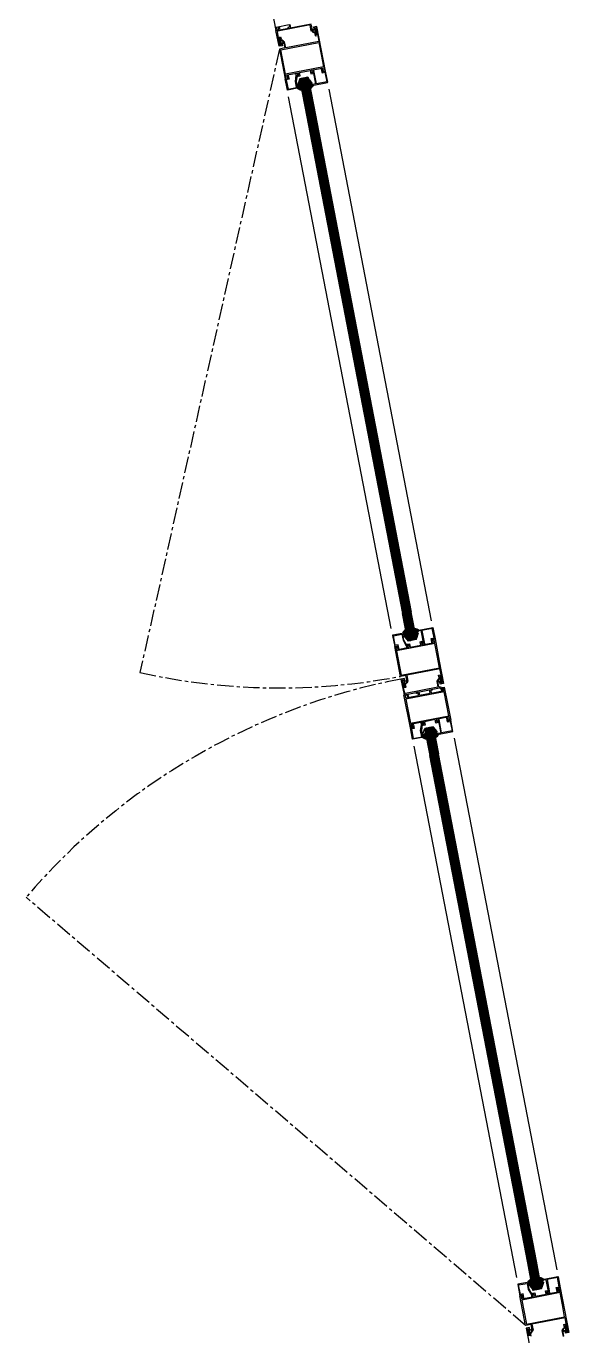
# Model space of a CAD drawing. Header units: centimetres. Extents: x 4942 to 11683, y -41622 to -36787.
# Drawn here: x 5994 to 6073.2, y -39852.7 to -39661.7 of the extents above; entities that cross this region are included whole.
import ezdxf

# ---------------------------------------------------------------- set-up
doc = ezdxf.new("R2010")
doc.units = ezdxf.units.CM
doc.header["$LTSCALE"] = 0.75
doc.header["$MEASUREMENT"] = 0
doc.linetypes.add('$0$CENTER', pattern=[50.8, 31.75, -6.35, 6.35, -6.35])
doc.layers.add('$0$V-0_Axis', color=8, linetype='$0$CENTER')

msp = doc.modelspace()

# ---------------------------------------------------------------- linework, layer by layer
at = {"layer": '$0$V-0_Axis', "ltscale": 0.1}
for points in [[(6030.96, -39665.08), (6010.59, -39756)], [(6066.9, -39851.24), (5993.97, -39788.78)]]:
    msp.add_lwpolyline(points, dxfattribs=at)
for centre, radius, start, end in [((6030.96, -39665.08), 93.18, 257.3715, 280.9281), ((6066.9, -39851.24), 96.02, 100.928, 139.4216)]:
    msp.add_arc(centre, radius, start, end, dxfattribs=at)
at = {"color": 1, "linetype": 'Continuous'}
for p, q in [((6035.79, -39662.41), (6035.64, -39662.31)), ((6035.71, -39662.48), (6035.77, -39662.39)), ((6035.79, -39662.36), (6035.88, -39662.23)), ((6035.92, -39662.32), (6035.81, -39662.25)), ((6035.81, -39662.59), (6035.87, -39662.51)), ((6035.95, -39662.66), (6036, -39662.59)), ((6036.11, -39662.27), (6036, -39662.2)), ((6036.01, -39662.3), (6036.1, -39662.17)), ((6036.17, -39662.67), (6036.07, -39662.6)), ((6036.11, -39662.69), (6036.16, -39662.61)), ((6036.31, -39662.4), (6036.15, -39662.3)), ((6036.16, -39662.34), (6036.27, -39662.19)), ((6036.35, -39662.61), (6036.2, -39662.51)), ((6036.21, -39662.54), (6036.31, -39662.39)), ((6036.21, -39662.81), (6036.35, -39662.6)), ((6030.99, -39663.55), (6030.93, -39663.64)), ((6030.93, -39663.65), (6031.09, -39663.75)), ((6031.1, -39663.66), (6030.96, -39663.86)), ((6030.96, -39663.85), (6031.11, -39663.95)), ((6031.1, -39663.92), (6031, -39664.07)), ((6031, -39664.06), (6031.16, -39664.17)), ((6031.15, -39664.12), (6031.04, -39664.28)), ((6031.04, -39664.27), (6031.21, -39664.38)), ((6031.14, -39663.79), (6031.25, -39663.86)), ((6031.19, -39664.32), (6031.14, -39664.4)), ((6031.2, -39663.78), (6031.15, -39663.85)), ((6031.2, -39664.19), (6031.31, -39664.27)), ((6031.3, -39664.17), (6031.21, -39664.3)), ((6031.37, -39663.8), (6031.31, -39663.88)), ((6031.39, -39664.14), (6031.5, -39664.21)), ((6031.5, -39663.87), (6031.44, -39663.95)), ((6031.52, -39664.1), (6031.44, -39664.23)), ((6031.53, -39664.05), (6031.68, -39664.15)), ((6031.61, -39663.98), (6031.54, -39664.08)), ((6031.68, -39664.14), (6031.66, -39664.17)), ((6036.38, -39662.81), (6036.23, -39662.71)), ((6036.32, -39662.91), (6036.38, -39662.83)), ((6033.98, -39669.87), (6033.63, -39670.39)), ((6033.93, -39670.34), (6033.68, -39670.17)), ((6033.92, -39670.16), (6033.73, -39670.02)), ((6034.02, -39669.55), (6033.75, -39669.94)), ((6033.92, -39670.23), (6033.75, -39670.49)), ((6033.95, -39669.99), (6033.78, -39669.87)), ((6033.99, -39669.84), (6033.82, -39669.73)), ((6034.03, -39669.69), (6033.88, -39669.58)), ((6035.04, -39669.36), (6035.43, -39669.62)), ((6035.07, -39669.49), (6035.18, -39669.33)), ((6035.17, -39669.61), (6035.28, -39669.44)), ((6035.19, -39669.64), (6035.71, -39669.99)), ((6035.26, -39669.74), (6035.38, -39669.56)), ((6035.35, -39669.88), (6035.48, -39669.69)), ((6035.38, -39669.95), (6035.63, -39670.12)), ((6035.41, -39670.05), (6035.58, -39669.81)), ((6035.41, -39670.59), (6035.66, -39670.23)), ((6035.44, -39670.17), (6035.67, -39670.33)), ((6035.45, -39670.27), (6035.68, -39669.93)), ((6033.98, -39670.55), (6033.63, -39670.32)), ((6033.72, -39670.92), (6033.63, -39670.86)), ((6033.74, -39670.77), (6033.66, -39670.89)), ((6034.31, -39671.14), (6033.75, -39670.76)), ((6034.13, -39670.84), (6033.77, -39670.59)), ((6033.95, -39670.46), (6033.79, -39670.69)), ((6034.01, -39670.64), (6033.79, -39670.96)), ((6034.09, -39670.78), (6033.93, -39671.02)), ((6034.19, -39670.91), (6034.07, -39671.08)), ((6034.3, -39671.01), (6034.22, -39671.12)), ((6034.41, -39671.12), (6034.39, -39671.14)), ((6035.26, -39670.96), (6035.28, -39670.97)), ((6035.32, -39670.81), (6035.43, -39670.89)), ((6035.36, -39670.94), (6035.73, -39670.38)), ((6035.38, -39670.68), (6035.55, -39670.79)), ((6035.43, -39670.53), (6035.67, -39670.69)), ((6035.45, -39670.36), (6035.77, -39670.58)), ((6035.75, -39670.38), (6035.87, -39670.46)), ((6035.82, -39670.52), (6035.88, -39670.43)), ((6049.01, -39750.11), (6048.95, -39750.2)), ((6049.09, -39750.25), (6048.97, -39750.17)), ((6049.38, -39750.27), (6049.06, -39750.05)), ((6049.47, -39749.69), (6049.1, -39750.25)), ((6049.38, -39750.36), (6049.15, -39750.7)), ((6049.4, -39750.1), (6049.16, -39749.94)), ((6049.39, -39750.46), (6049.16, -39750.3)), ((6049.42, -39750.04), (6049.18, -39750.4)), ((6049.45, -39750.68), (6049.2, -39750.51)), ((6049.45, -39749.95), (6049.28, -39749.84)), ((6049.51, -39749.81), (6049.4, -39749.74)), ((6049.57, -39749.67), (6049.55, -39749.66)), ((6050.43, -39749.51), (6050.44, -39749.49)), ((6050.53, -39749.49), (6051.08, -39749.86)), ((6050.53, -39749.62), (6050.61, -39749.51)), ((6050.65, -39749.72), (6050.76, -39749.55)), ((6050.71, -39749.79), (6051.06, -39750.03)), ((6050.74, -39749.84), (6050.91, -39749.6)), ((6050.82, -39749.99), (6051.04, -39749.67)), ((6050.85, -39750.76), (6051.2, -39750.24)), ((6050.86, -39750.08), (6051.2, -39750.31)), ((6050.88, -39750.17), (6051.04, -39749.93)), ((6050.91, -39750.4), (6051.08, -39750.14)), ((6050.91, -39750.29), (6051.15, -39750.46)), ((6050.91, -39750.47), (6051.11, -39750.61)), ((6051.09, -39749.86), (6051.17, -39749.74)), ((6051.11, -39749.71), (6051.2, -39749.77)), ((6049.64, -39750.99), (6049.13, -39750.64)), ((6049.42, -39750.58), (6049.25, -39750.82)), ((6049.48, -39750.75), (6049.35, -39750.94)), ((6049.8, -39751.27), (6049.41, -39751.01)), ((6049.57, -39750.89), (6049.45, -39751.06)), ((6049.66, -39751.02), (6049.55, -39751.18)), ((6049.76, -39751.14), (6049.66, -39751.3)), ((6050.8, -39750.94), (6050.95, -39751.05)), ((6050.82, -39751.08), (6051.08, -39750.69)), ((6050.84, -39750.79), (6051.01, -39750.9)), ((6050.88, -39750.64), (6051.06, -39750.75)), ((6052.25, -39765.22), (6051.91, -39764.99)), ((6052, -39765.6), (6051.91, -39765.53)), ((6052.02, -39765.44), (6051.94, -39765.56)), ((6052.2, -39764.9), (6052.03, -39765.16)), ((6052.58, -39765.81), (6052.03, -39765.44)), ((6052.41, -39765.51), (6052.05, -39765.27)), ((6052.23, -39765.13), (6052.07, -39765.37)), ((6052.29, -39765.31), (6052.07, -39765.63)), ((6052.37, -39765.46), (6052.21, -39765.7)), ((6052.47, -39765.58), (6052.35, -39765.75)), ((6052.58, -39765.68), (6052.5, -39765.79)), ((6052.69, -39765.79), (6052.67, -39765.81)), ((6053.54, -39765.63), (6053.56, -39765.64)), ((6053.6, -39765.49), (6053.71, -39765.56)), ((6053.64, -39765.61), (6054.01, -39765.05)), ((6053.66, -39764.62), (6053.91, -39764.79)), ((6053.66, -39765.35), (6053.83, -39765.46)), ((6053.69, -39765.26), (6053.93, -39764.9)), ((6053.71, -39765.2), (6053.95, -39765.36)), ((6053.72, -39764.84), (6053.95, -39765)), ((6053.73, -39764.94), (6053.96, -39764.6)), ((6053.73, -39765.03), (6054.05, -39765.25)), ((6054.03, -39765.05), (6054.15, -39765.13)), ((6054.1, -39765.19), (6054.16, -39765.1)), ((6067.29, -39844.78), (6067.23, -39844.87)), ((6067.36, -39844.92), (6067.24, -39844.84)), ((6067.66, -39844.94), (6067.34, -39844.72)), ((6067.75, -39844.37), (6067.38, -39844.92)), ((6067.92, -39845.66), (6067.41, -39845.31)), ((6067.66, -39845.03), (6067.43, -39845.38)), ((6067.68, -39844.77), (6067.44, -39844.61)), ((6067.67, -39845.13), (6067.44, -39844.97)), ((6067.7, -39844.71), (6067.46, -39845.07)), ((6067.73, -39845.35), (6067.48, -39845.18)), ((6067.7, -39845.25), (6067.53, -39845.5)), ((6067.73, -39844.62), (6067.56, -39844.51)), ((6067.76, -39845.42), (6067.63, -39845.62)), ((6067.79, -39844.49), (6067.68, -39844.41)), ((6068.08, -39845.94), (6067.69, -39845.68)), ((6067.85, -39845.56), (6067.73, -39845.74)), ((6067.85, -39844.35), (6067.83, -39844.33)), ((6067.94, -39845.69), (6067.83, -39845.86)), ((6068.04, -39845.81), (6067.94, -39845.97)), ((6068.71, -39844.18), (6068.72, -39844.16)), ((6068.81, -39844.16), (6069.36, -39844.54)), ((6068.81, -39844.29), (6068.89, -39844.18)), ((6068.92, -39844.39), (6069.04, -39844.22)), ((6068.98, -39844.46), (6069.34, -39844.71)), ((6069.02, -39844.52), (6069.18, -39844.28)), ((6069.08, -39845.61), (6069.23, -39845.72)), ((6069.09, -39845.75), (6069.36, -39845.36)), ((6069.1, -39844.66), (6069.32, -39844.34)), ((6069.12, -39845.46), (6069.29, -39845.57)), ((6069.13, -39845.43), (6069.48, -39844.91)), ((6069.14, -39844.75), (6069.48, -39844.98)), ((6069.16, -39844.84), (6069.32, -39844.61)), ((6069.16, -39845.31), (6069.34, -39845.43)), ((6069.18, -39844.96), (6069.43, -39845.13)), ((6069.19, -39845.07), (6069.36, -39844.81)), ((6069.19, -39845.14), (6069.38, -39845.28)), ((6069.37, -39844.53), (6069.45, -39844.41)), ((6069.39, -39844.38), (6069.48, -39844.44)), ((6072.33, -39851.74), (6072.41, -39851.79)), ((6072.43, -39851.62), (6072.51, -39851.67)), ((6072.64, -39851.53), (6072.56, -39851.64)), ((6072.58, -39851.54), (6072.65, -39851.59)), ((6072.62, -39851.39), (6072.83, -39851.53)), ((6072.78, -39851.32), (6072.67, -39851.47)), ((6072.69, -39851.25), (6072.77, -39851.31)), ((6072.83, -39851.52), (6072.72, -39851.67)), ((6072.72, -39851.63), (6072.87, -39851.73)), ((6072.87, -39851.72), (6072.76, -39851.88)), ((6067.28, -39851.96), (6067.39, -39851.79)), ((6067.44, -39852.06), (6067.28, -39851.95)), ((6067.4, -39851.85), (6067.32, -39851.8)), ((6067.32, -39852.17), (6067.43, -39852.01)), ((6067.47, -39852.26), (6067.32, -39852.16)), ((6067.36, -39852.38), (6067.46, -39852.22)), ((6067.56, -39852.5), (6067.36, -39852.37)), ((6067.41, -39852.57), (6067.51, -39852.42)), ((6067.5, -39852.64), (6067.41, -39852.58)), ((6067.56, -39851.96), (6067.43, -39851.87)), ((6067.46, -39851.97), (6067.53, -39851.86)), ((6067.61, -39852.35), (6067.53, -39852.3)), ((6067.55, -39852.36), (6067.62, -39852.26)), ((6067.65, -39851.95), (6067.72, -39851.84)), ((6067.79, -39851.93), (6067.66, -39851.84)), ((6067.75, -39852.27), (6067.68, -39852.22)), ((6067.85, -39852.16), (6067.77, -39852.1)), ((6067.81, -39851.98), (6067.91, -39851.83)), ((6067.91, -39852.01), (6067.81, -39851.95)), ((6067.92, -39851.84), (6067.89, -39851.82)), ((6072.37, -39851.92), (6072.27, -39852.06)), ((6072.28, -39851.88), (6072.37, -39851.94)), ((6072.4, -39851.96), (6072.53, -39852.05)), ((6072.53, -39851.95), (6072.46, -39852.05)), ((6072.63, -39851.94), (6072.76, -39852.02)), ((6072.73, -39851.93), (6072.66, -39852.03)), ((6072.75, -39851.84), (6072.91, -39851.94))]:
    msp.add_line(p, q, dxfattribs=at)
at = {"color": 4, "linetype": 'Continuous'}
for p, q in [((6033.91, -39669.42), (6033.87, -39669.47)), ((6033.87, -39669.47), (6034.64, -39673.45)), ((6034.3, -39669.34), (6033.91, -39669.42)), ((6033.96, -39669.41), (6034.74, -39673.43)), ((6034.06, -39669.39), (6034.83, -39673.41)), ((6034.15, -39669.37), (6034.93, -39673.39)), ((6034.25, -39669.35), (6035.03, -39673.38)), ((6034.36, -39669.38), (6034.3, -39669.34)), ((6034.4, -39669.32), (6034.36, -39669.38)), ((6034.36, -39669.38), (6035.13, -39673.36)), ((6034.36, -39669.38), (6035.13, -39673.36)), ((6035.09, -39669.19), (6034.4, -39669.32)), ((6034.45, -39669.31), (6035.23, -39673.34)), ((6034.55, -39669.29), (6035.32, -39673.32)), ((6034.65, -39669.27), (6035.42, -39673.3)), ((6034.74, -39669.25), (6035.52, -39673.28)), ((6034.84, -39669.24), (6035.62, -39673.26)), ((6034.94, -39669.22), (6035.72, -39673.24)), ((6035.04, -39669.2), (6035.82, -39673.22)), ((6035.15, -39669.23), (6035.09, -39669.19)), ((6035.15, -39669.23), (6035.91, -39673.2)), ((6034.64, -39673.45), (6048.92, -39747.42)), ((6034.74, -39673.43), (6049.02, -39747.41)), ((6034.83, -39673.41), (6049.12, -39747.39)), ((6034.93, -39673.39), (6049.21, -39747.37)), ((6035.03, -39673.38), (6049.31, -39747.35)), ((6035.13, -39673.36), (6049.41, -39747.33)), ((6035.13, -39673.36), (6049.41, -39747.33)), ((6035.23, -39673.34), (6049.51, -39747.31)), ((6035.32, -39673.32), (6049.61, -39747.29)), ((6035.42, -39673.3), (6049.71, -39747.27)), ((6035.52, -39673.28), (6049.8, -39747.25)), ((6035.62, -39673.26), (6049.9, -39747.24)), ((6035.72, -39673.24), (6050, -39747.22)), ((6035.82, -39673.22), (6050.1, -39747.2)), ((6035.91, -39673.2), (6050.2, -39747.18)), ((6049.69, -39751.4), (6048.92, -39747.42)), ((6049.8, -39751.43), (6049.02, -39747.41)), ((6049.89, -39751.41), (6049.12, -39747.39)), ((6049.99, -39751.39), (6049.21, -39747.37)), ((6050.09, -39751.37), (6049.31, -39747.35)), ((6050.18, -39751.31), (6049.41, -39747.33)), ((6050.18, -39751.31), (6049.41, -39747.33)), ((6050.29, -39751.34), (6049.51, -39747.31)), ((6050.38, -39751.32), (6049.61, -39747.29)), ((6050.48, -39751.3), (6049.71, -39747.27)), ((6050.58, -39751.28), (6049.8, -39747.25)), ((6050.68, -39751.26), (6049.9, -39747.24)), ((6050.78, -39751.24), (6050, -39747.22)), ((6050.88, -39751.22), (6050.1, -39747.2)), ((6050.96, -39751.15), (6050.2, -39747.18)), ((6049.75, -39751.44), (6049.69, -39751.4)), ((6050.14, -39751.37), (6049.75, -39751.44)), ((6050.18, -39751.31), (6050.14, -39751.37)), ((6050.24, -39751.35), (6050.18, -39751.31)), ((6050.92, -39751.21), (6050.24, -39751.35)), ((6050.96, -39751.15), (6050.92, -39751.21)), ((6053.22, -39763.89), (6054, -39767.91)), ((6053.32, -39763.87), (6054.09, -39767.89)), ((6052.15, -39764.15), (6052.92, -39768.12)), ((6052.24, -39764.08), (6053.01, -39768.1)), ((6052.33, -39764.06), (6053.11, -39768.08)), ((6052.43, -39764.04), (6053.21, -39768.07)), ((6052.53, -39764.02), (6053.31, -39768.05)), ((6052.64, -39764.05), (6053.41, -39768.03)), ((6052.64, -39764.05), (6053.41, -39768.03)), ((6052.73, -39763.98), (6053.5, -39768.01)), ((6052.83, -39763.96), (6053.6, -39767.99)), ((6052.92, -39763.95), (6053.7, -39767.97)), ((6053.02, -39763.93), (6053.8, -39767.95)), ((6053.12, -39763.91), (6053.9, -39767.93)), ((6053.42, -39763.9), (6054.19, -39767.88)), ((6067.2, -39842.1), (6052.92, -39768.12)), ((6067.3, -39842.08), (6053.01, -39768.1)), ((6067.39, -39842.06), (6053.11, -39768.08)), ((6067.49, -39842.04), (6053.21, -39768.07)), ((6067.59, -39842.02), (6053.31, -39768.05)), ((6067.69, -39842), (6053.41, -39768.03)), ((6067.69, -39842), (6053.41, -39768.03)), ((6067.79, -39841.98), (6053.5, -39768.01)), ((6067.89, -39841.96), (6053.6, -39767.99)), ((6067.98, -39841.94), (6053.7, -39767.97)), ((6068.08, -39841.93), (6053.8, -39767.95)), ((6068.18, -39841.91), (6053.9, -39767.93)), ((6068.28, -39841.89), (6054, -39767.91)), ((6068.38, -39841.87), (6054.09, -39767.89)), ((6068.47, -39841.85), (6054.19, -39767.88)), ((6067.97, -39846.07), (6067.2, -39842.1)), ((6068.07, -39846.1), (6067.3, -39842.08)), ((6068.17, -39846.08), (6067.39, -39842.06)), ((6068.27, -39846.06), (6067.49, -39842.04)), ((6068.37, -39846.05), (6067.59, -39842.02)), ((6068.46, -39845.98), (6067.69, -39842)), ((6068.46, -39845.98), (6067.69, -39842)), ((6068.56, -39846.01), (6067.79, -39841.98)), ((6068.66, -39845.99), (6067.89, -39841.96)), ((6068.76, -39845.97), (6067.98, -39841.94)), ((6068.86, -39845.95), (6068.08, -39841.93)), ((6068.96, -39845.93), (6068.18, -39841.91)), ((6069.06, -39845.91), (6068.28, -39841.89)), ((6069.15, -39845.89), (6068.38, -39841.87)), ((6069.24, -39845.83), (6068.47, -39841.85)), ((6068.46, -39845.98), (6068.42, -39846.04)), ((6068.52, -39846.02), (6068.46, -39845.98)), ((6069.2, -39845.88), (6068.52, -39846.02)), ((6069.24, -39845.83), (6069.2, -39845.88)), ((6068.02, -39846.11), (6067.97, -39846.07)), ((6068.42, -39846.04), (6068.02, -39846.11))]:
    msp.add_line(p, q, dxfattribs=at)
at = {"color": 0, "linetype": 'Continuous'}
for points in [[(6029.51, -39657.56), (6030.44, -39662.39), (6030.71, -39662.33, 0.415254), (6030.81, -39662.19), (6030.81, -39662.18, 0.417843), (6030.79, -39662.17), (6030.55, -39662.22), (6030.48, -39661.87), (6032.37, -39661.5), (6032.43, -39661.86), (6032.19, -39661.91, 0.41426), (6032.18, -39661.92), (6032.18, -39661.93, 0.415236), (6032.32, -39662.02), (6032.6, -39661.97), (6032.5, -39661.48)], [(6035.58, -39661.54), (6035.75, -39662.42), (6035.61, -39662.45), (6035.44, -39661.56), (6030.71, -39662.48, 0.414213), (6030.63, -39662.59), (6030.78, -39663.38), (6031.13, -39663.31), (6031.19, -39663.61), (6031.07, -39663.63), (6031.04, -39663.47), (6030.8, -39663.52), (6031, -39664.52), (6031.23, -39664.47), (6031.2, -39664.32), (6031.32, -39664.29), (6031.38, -39664.59), (6030.89, -39664.68), (6030.89, -39664.68), (6030.44, -39662.39), (6030.87, -39662.3), (6030.83, -39662.11), (6030.83, -39661.96, -1), (6030.97, -39661.96), (6030.97, -39662.09), (6031, -39662.28), (6035.6, -39661.39, 0.364656)]]:
    msp.add_lwpolyline(points, format="xyb", dxfattribs=at)
for points in [[(6037.69, -39668.28), (6037.06, -39665.03), (6036.43, -39661.78), (6035.94, -39661.87), (6036, -39662.17), (6036.12, -39662.15), (6036.09, -39661.99), (6036.32, -39661.94), (6036.51, -39662.94), (6036.28, -39662.99), (6036.25, -39662.83), (6036.13, -39662.86), (6036.19, -39663.15), (6036.54, -39663.08), (6036.71, -39663.97), (6031.88, -39664.9), (6031.71, -39664.01), (6031.57, -39664.04), (6031.74, -39664.92), (6030.96, -39665.08), (6031.8, -39669.42), (6032.07, -39669.36, 0.415195), (6032.17, -39669.22), (6032.16, -39669.21, 0.41738), (6032.15, -39669.2), (6031.91, -39669.25), (6031.84, -39668.9), (6033.72, -39668.53), (6033.79, -39668.89), (6033.55, -39668.94, 0.414214), (6033.54, -39668.95), (6033.54, -39668.96, 0.414228), (6033.68, -39669.05), (6033.96, -39669), (6033.86, -39668.51), (6035.43, -39668.21), (6035.53, -39668.7), (6035.8, -39668.64, 0.414228), (6035.9, -39668.5), (6035.89, -39668.49, 0.414214), (6035.88, -39668.48), (6035.64, -39668.53), (6035.57, -39668.18), (6037.45, -39667.81), (6037.52, -39668.17), (6037.28, -39668.22, 0.41738), (6037.27, -39668.23), (6037.27, -39668.24, 0.415195), (6037.41, -39668.33), (6037.69, -39668.28)], [(6038, -39669.91), (6037.69, -39668.29), (6037.58, -39668.31), (6037.59, -39668.35), (6037.27, -39668.41), (6037.23, -39668.16), (6037.29, -39668.11, 0.414208), (6037.29, -39668.06), (6037.18, -39667.94, 0.7674), (6037.07, -39668), (6037.18, -39668.55), (6037.6, -39668.47), (6037.87, -39669.84), (6036.35, -39670.14), (6035.98, -39668.19, 0.781572), (6035.85, -39668.19), (6035.79, -39668.41, 0.559201), (6035.81, -39668.44), (6035.9, -39668.42), (6036.24, -39670.16), (6035.81, -39670.24, 1), (6035.68, -39670.27), (6035.69, -39670.35, 0.41422), (6035.73, -39670.38), (6037.98, -39669.94, 0.355974), (6038, -39669.91)], [(6032.11, -39671.05), (6031.8, -39669.42), (6031.9, -39669.4), (6031.91, -39669.44), (6032.21, -39669.39), (6032.17, -39669.2), (6032.09, -39669.17, -0.414211), (6032.07, -39669.13), (6032.13, -39668.97, -0.767397), (6032.25, -39668.98), (6032.35, -39669.48), (6031.95, -39669.56), (6032.21, -39670.94), (6033.45, -39670.7), (6033.28, -39669.81), (6033.4, -39668.9), (6033.36, -39668.69, -0.862992), (6033.48, -39668.64), (6033.62, -39668.87, -0.535846), (6033.61, -39668.9), (6033.52, -39668.92), (6033.4, -39669.81), (6033.57, -39670.67), (6033.63, -39670.66, -1), (6033.76, -39670.64), (6033.79, -39670.75), (6032.15, -39671.07, -0.415506), (6032.11, -39671.05)], [(6047.47, -39750.6), (6047.78, -39752.23), (6047.89, -39752.21), (6047.88, -39752.16), (6048.18, -39752.1), (6048.21, -39752.29), (6048.15, -39752.35, 0.414211), (6048.15, -39752.39), (6048.26, -39752.52, 0.767397), (6048.37, -39752.47), (6048.27, -39751.96), (6047.87, -39752.04), (6047.6, -39750.66), (6048.84, -39750.42), (6049.01, -39751.31), (6049.47, -39752.1), (6049.5, -39752.32, 0.862992), (6049.63, -39752.33), (6049.68, -39752.05, 0.535846), (6049.66, -39752.03), (6049.57, -39752.04), (6049.13, -39751.27), (6048.96, -39750.4), (6049.02, -39750.39, 1), (6049.16, -39750.36), (6049.13, -39750.25), (6047.49, -39750.56, 0.415506), (6047.47, -39750.6)], [(6053.36, -39749.45), (6053.67, -39751.08), (6053.57, -39751.1), (6053.56, -39751.06), (6053.24, -39751.12), (6053.29, -39751.37), (6053.37, -39751.4, -0.414208), (6053.39, -39751.44), (6053.33, -39751.59, -0.7674), (6053.21, -39751.58), (6053.1, -39751.03), (6053.53, -39750.95), (6053.26, -39749.57), (6051.75, -39749.86), (6052.12, -39751.81, -0.781572), (6052, -39751.85), (6051.87, -39751.67, -0.559201), (6051.88, -39751.64), (6051.97, -39751.62), (6051.63, -39749.89), (6051.21, -39749.97, -1), (6051.07, -39749.99), (6051.05, -39749.91, -0.41422), (6051.08, -39749.87), (6053.33, -39749.44, -0.355974), (6053.36, -39749.45)], [(6053.68, -39751.09), (6054.3, -39754.34), (6054.93, -39757.59), (6054.44, -39757.68), (6054.38, -39757.39), (6054.5, -39757.37), (6054.53, -39757.52), (6054.77, -39757.48), (6054.57, -39756.48), (6054.34, -39756.52), (6054.37, -39756.68), (6054.25, -39756.7), (6054.19, -39756.41), (6054.55, -39756.34), (6054.38, -39755.46), (6049.55, -39756.39), (6049.72, -39757.27), (6049.58, -39757.3), (6049.41, -39756.42), (6048.62, -39756.57), (6047.78, -39752.23), (6048.06, -39752.17, -0.415195), (6048.2, -39752.27), (6048.2, -39752.28, -0.41738), (6048.19, -39752.29), (6047.95, -39752.34), (6048.02, -39752.69), (6049.9, -39752.33), (6049.83, -39751.97), (6049.59, -39752.02, -0.414214), (6049.58, -39752.01), (6049.57, -39752, -0.414228), (6049.67, -39751.86), (6049.94, -39751.81), (6050.04, -39752.3), (6051.61, -39752), (6051.52, -39751.51), (6051.79, -39751.45, -0.414228), (6051.93, -39751.55), (6051.93, -39751.56, -0.414214), (6051.92, -39751.57), (6051.68, -39751.62), (6051.75, -39751.97), (6053.63, -39751.61), (6053.56, -39751.25), (6053.32, -39751.3, -0.41738), (6053.31, -39751.29), (6053.31, -39751.28, -0.415195), (6053.4, -39751.14), (6053.68, -39751.09)], [(6048.7, -39756.96), (6049.15, -39759.26), (6049.57, -39759.17), (6049.61, -39759.37), (6049.66, -39759.51, 1), (6049.79, -39759.46), (6049.74, -39759.33), (6049.71, -39759.15), (6054.31, -39758.26, -0.364656), (6054.53, -39758.38), (6054.63, -39758.61, 0.927206), (6054.82, -39758.57), (6054.82, -39758.4, 0.471146), (6054.79, -39758.37), (6054.68, -39758.39, -0.416789), (6054.64, -39758.36), (6054.61, -39758.2), (6054.39, -39758.1), (6054.23, -39758.13), (6054.06, -39757.25), (6053.92, -39757.28), (6054.09, -39758.16), (6049.36, -39759.07, -0.414213), (6049.24, -39758.99), (6049.09, -39758.21), (6049.44, -39758.14), (6049.38, -39757.85), (6049.27, -39757.87), (6049.3, -39758.03), (6049.06, -39758.07), (6048.87, -39757.07), (6049.1, -39757.02), (6049.13, -39757.18), (6049.25, -39757.16), (6049.19, -39756.86), (6048.7, -39756.96)], [(6055.03, -39758.12), (6055.5, -39760.54), (6055.97, -39762.95), (6055.69, -39763, -0.414213), (6055.55, -39762.91), (6055.55, -39762.9, -0.414184), (6055.56, -39762.89), (6055.8, -39762.84), (6055.73, -39762.49), (6053.85, -39762.85), (6053.92, -39763.2), (6054.16, -39763.16, -0.411358), (6054.17, -39763.16), (6054.18, -39763.17, -0.414211), (6054.08, -39763.31), (6053.81, -39763.37), (6053.71, -39762.88), (6052.14, -39763.18), (6052.23, -39763.67), (6051.96, -39763.72, -0.415198), (6051.82, -39763.63), (6051.82, -39763.62, -0.414155), (6051.83, -39763.61), (6052.07, -39763.56), (6052, -39763.21), (6050.12, -39763.57), (6050.19, -39763.92), (6050.43, -39763.88, -0.417803), (6050.44, -39763.88, -0.437337), (6050.35, -39764.03), (6050.07, -39764.09), (6049.14, -39759.26), (6049.42, -39759.2, -0.415254), (6049.56, -39759.3), (6049.56, -39759.31, -0.417843), (6049.55, -39759.32), (6049.31, -39759.37), (6049.37, -39759.72), (6051.26, -39759.36), (6051.19, -39759), (6050.95, -39759.05, -0.41426), (6050.93, -39759.04), (6050.93, -39759.03, -0.415236), (6051.03, -39758.89), (6051.3, -39758.84), (6051.4, -39759.33), (6052.97, -39759.03), (6052.87, -39758.54), (6053.15, -39758.48, -0.415189), (6053.29, -39758.58), (6053.29, -39758.59, -0.412867), (6053.28, -39758.6), (6053.04, -39758.65), (6053.11, -39759), (6054.99, -39758.64), (6054.92, -39758.28), (6054.68, -39758.33, -0.417788), (6054.66, -39758.32), (6054.66, -39758.31, -0.414213), (6054.76, -39758.17), (6055.03, -39758.12)], [(6050.39, -39765.72), (6050.07, -39764.09), (6050.18, -39764.07), (6050.19, -39764.12), (6050.49, -39764.06), (6050.45, -39763.87), (6050.37, -39763.84, -0.414211), (6050.35, -39763.8), (6050.41, -39763.64, -0.767397), (6050.53, -39763.65), (6050.63, -39764.15), (6050.22, -39764.23), (6050.49, -39765.61), (6051.73, -39765.37), (6051.56, -39764.48), (6051.68, -39763.57), (6051.63, -39763.36, -0.862992), (6051.75, -39763.31), (6051.9, -39763.54, -0.535846), (6051.89, -39763.57), (6051.8, -39763.59), (6051.68, -39764.48), (6051.84, -39765.35), (6051.9, -39765.33, -1), (6052.04, -39765.31), (6052.06, -39765.42), (6050.42, -39765.74, -0.415506), (6050.39, -39765.72)], [(6056.28, -39764.59), (6055.97, -39762.96), (6055.86, -39762.98), (6055.87, -39763.02), (6055.55, -39763.08), (6055.5, -39762.83), (6055.57, -39762.78, 0.414208), (6055.57, -39762.74), (6055.46, -39762.61, 0.7674), (6055.35, -39762.67), (6055.46, -39763.22), (6055.88, -39763.14), (6056.15, -39764.51), (6054.63, -39764.81), (6054.26, -39762.86, 0.781572), (6054.13, -39762.87), (6054.07, -39763.08, 0.559201), (6054.09, -39763.11), (6054.18, -39763.09), (6054.52, -39764.83), (6054.09, -39764.91, 1), (6053.96, -39764.94), (6053.97, -39765.03, 0.41422), (6054.01, -39765.05), (6056.26, -39764.62, 0.355974), (6056.28, -39764.59)], [(6071.64, -39844.13), (6071.95, -39845.75), (6071.84, -39845.77), (6071.84, -39845.73), (6071.52, -39845.79), (6071.57, -39846.04), (6071.65, -39846.07, -0.414208), (6071.67, -39846.11), (6071.61, -39846.26, -0.7674), (6071.49, -39846.25), (6071.38, -39845.7), (6071.8, -39845.62), (6071.54, -39844.24), (6070.03, -39844.53), (6070.4, -39846.48, -0.781572), (6070.28, -39846.52), (6070.14, -39846.34, -0.559201), (6070.16, -39846.31), (6070.24, -39846.29), (6069.91, -39844.56), (6069.49, -39844.64, -1), (6069.35, -39844.67), (6069.33, -39844.58, -0.41422), (6069.36, -39844.54), (6071.6, -39844.11, -0.355974), (6071.64, -39844.13)], [(6065.75, -39845.27), (6066.06, -39846.9), (6066.17, -39846.88), (6066.16, -39846.83), (6066.46, -39846.77), (6066.49, -39846.96), (6066.43, -39847.02, 0.414211), (6066.42, -39847.06), (6066.54, -39847.19, 0.767397), (6066.65, -39847.14), (6066.55, -39846.63), (6066.15, -39846.71), (6065.88, -39845.33), (6067.12, -39845.1), (6067.29, -39845.98), (6067.75, -39846.78), (6067.78, -39847, 0.862992), (6067.91, -39847), (6067.96, -39846.72, 0.535846), (6067.94, -39846.7), (6067.85, -39846.72), (6067.41, -39845.94), (6067.24, -39845.07), (6067.3, -39845.06, 1), (6067.43, -39845.03), (6067.41, -39844.92), (6065.77, -39845.23, 0.415506), (6065.75, -39845.27)], [(6071.95, -39845.76), (6072.58, -39849.01), (6073.21, -39852.26), (6072.72, -39852.36), (6072.66, -39852.06), (6072.78, -39852.04), (6072.81, -39852.2), (6073.05, -39852.15), (6072.85, -39851.15), (6072.62, -39851.19), (6072.65, -39851.35), (6072.53, -39851.37), (6072.47, -39851.08), (6072.83, -39851.01), (6072.65, -39850.13), (6067.82, -39851.06), (6067.99, -39851.94), (6067.86, -39851.97), (6067.69, -39851.09), (6066.9, -39851.24), (6066.06, -39846.9), (6066.34, -39846.85, -0.415195), (6066.48, -39846.94), (6066.48, -39846.95, -0.41738), (6066.47, -39846.96), (6066.23, -39847.01), (6066.3, -39847.36), (6068.18, -39847), (6068.11, -39846.65), (6067.87, -39846.69, -0.414214), (6067.86, -39846.68), (6067.85, -39846.68, -0.414228), (6067.95, -39846.53), (6068.22, -39846.48), (6068.32, -39846.97), (6069.89, -39846.67), (6069.79, -39846.18), (6070.07, -39846.13, -0.414228), (6070.21, -39846.22), (6070.21, -39846.23, -0.414214), (6070.2, -39846.24), (6069.96, -39846.29), (6070.03, -39846.64), (6071.91, -39846.28), (6071.84, -39845.93), (6071.6, -39845.97, -0.41738), (6071.59, -39845.96), (6071.58, -39845.95, -0.415195), (6071.68, -39845.81), (6071.95, -39845.76)]]:
    msp.add_lwpolyline(points, format="xyb", close=True, dxfattribs=at)
at = {"color": 1, "linetype": 'Continuous'}
for points in [[(6036.13, -39662.02, 0.695441), (6036.09, -39662.03), (6036.12, -39662.14, -0.398172), (6036.1, -39662.17), (6035.65, -39662.3, 0.412622), (6035.64, -39662.32, 0.38575), (6036.16, -39662.68, 0.770444), (6036.14, -39662.6, -0.310066), (6035.78, -39662.39, -0.491559), (6035.79, -39662.36), (6036.12, -39662.27, -0.430037), (6036.15, -39662.28), (6036.22, -39662.6), (6036.24, -39662.6), (6036.26, -39662.7), (6036.22, -39662.71), (6036.11, -39662.73, 0.774737), (6036.11, -39662.77), (6036.25, -39662.82), (6036.35, -39662.94, 0.563837), (6036.38, -39662.93), (6036.38, -39662.76), (6036.26, -39662.15), (6036.13, -39662.02)], [(6031.19, -39664.45, 0.695441), (6031.22, -39664.43), (6031.19, -39664.32, -0.398172), (6031.21, -39664.3), (6031.66, -39664.17, 0.412622), (6031.68, -39664.14, 0.38575), (6031.16, -39663.78, 0.770444), (6031.17, -39663.86, -0.310066), (6031.54, -39664.07, -0.491559), (6031.53, -39664.1), (6031.19, -39664.2, -0.430037), (6031.16, -39664.18), (6031.09, -39663.86), (6031.07, -39663.87), (6031.05, -39663.76), (6031.09, -39663.75), (6031.21, -39663.73, 0.774737), (6031.21, -39663.69), (6031.07, -39663.65), (6030.96, -39663.52, 0.563837), (6030.93, -39663.53), (6030.93, -39663.7), (6031.05, -39664.31), (6031.19, -39664.45)], [(6033.68, -39670.42, -0.514005), (6033.63, -39670.34), (6033.86, -39669.61, -0.27334), (6033.91, -39669.57), (6034, -39669.55, -0.556325), (6034.05, -39669.61), (6033.96, -39669.96, 0.331306), (6034.39, -39671.08, -0.81851), (6034.36, -39671.15, -0.097627), (6033.65, -39670.88, -0.651228), (6033.66, -39670.79), (6033.8, -39670.75), (6033.74, -39670.42), (6033.68, -39670.42)], [(6035.67, -39670.03, 0.514005), (6035.69, -39669.94), (6035.2, -39669.35, 0.27334), (6035.15, -39669.33), (6035.06, -39669.35, 0.556325), (6035.03, -39669.43), (6035.25, -39669.71, -0.331306), (6035.26, -39670.91, 0.81851), (6035.31, -39670.97, 0.097627), (6035.87, -39670.45, 0.651228), (6035.83, -39670.37), (6035.69, -39670.39), (6035.62, -39670.05), (6035.67, -39670.03)], [(6049.16, -39750.59, 0.514005), (6049.14, -39750.69), (6049.63, -39751.28, 0.27334), (6049.69, -39751.3), (6049.78, -39751.28, 0.556325), (6049.81, -39751.2), (6049.59, -39750.92, -0.331306), (6049.57, -39749.72, 0.81851), (6049.52, -39749.66, 0.097627), (6048.96, -39750.18, 0.651228), (6049, -39750.26), (6049.15, -39750.24), (6049.21, -39750.58), (6049.16, -39750.59)], [(6051.15, -39750.21, -0.514005), (6051.21, -39750.29), (6050.97, -39751.02, -0.27334), (6050.93, -39751.06), (6050.84, -39751.08, -0.556325), (6050.78, -39751.01), (6050.88, -39750.67, 0.331306), (6050.44, -39749.55, -0.81851), (6050.47, -39749.48, -0.097627), (6051.19, -39749.75, -0.651228), (6051.17, -39749.84), (6051.03, -39749.88), (6051.1, -39750.21), (6051.15, -39750.21)], [(6049.07, -39757.07, -0.695441), (6049.11, -39757.07), (6049.12, -39757.18, 0.398172), (6049.15, -39757.2), (6049.61, -39757.15, -0.412622), (6049.64, -39757.17, -0.38575), (6049.29, -39757.7, -0.770444), (6049.27, -39757.62, 0.310066), (6049.53, -39757.28, 0.491559), (6049.51, -39757.26), (6049.16, -39757.3, 0.430037), (6049.15, -39757.32), (6049.2, -39757.64), (6049.18, -39757.65), (6049.2, -39757.75), (6049.24, -39757.75), (6049.35, -39757.72, -0.774737), (6049.37, -39757.76), (6049.26, -39757.85), (6049.21, -39758.01, -0.563837), (6049.17, -39758.01), (6049.11, -39757.85), (6048.99, -39757.24), (6049.07, -39757.07)], [(6054.56, -39757.48, -0.695441), (6054.52, -39757.48), (6054.5, -39757.37, 0.398172), (6054.48, -39757.35), (6054.01, -39757.4, -0.412622), (6053.99, -39757.38, -0.38575), (6054.34, -39756.85, -0.770444), (6054.36, -39756.93, 0.310066), (6054.09, -39757.27, 0.491559), (6054.12, -39757.29), (6054.46, -39757.25, 0.430037), (6054.48, -39757.23), (6054.43, -39756.91), (6054.45, -39756.9), (6054.43, -39756.8), (6054.39, -39756.8), (6054.28, -39756.83, -0.774737), (6054.26, -39756.79), (6054.37, -39756.7), (6054.42, -39756.54, -0.563837), (6054.45, -39756.54), (6054.52, -39756.7), (6054.64, -39757.31), (6054.56, -39757.48)], [(6051.96, -39765.09, -0.514005), (6051.9, -39765.01), (6052.14, -39764.28, -0.27334), (6052.19, -39764.24), (6052.27, -39764.22, -0.556325), (6052.33, -39764.29), (6052.24, -39764.63, 0.331306), (6052.67, -39765.75, -0.81851), (6052.64, -39765.82, -0.097627), (6051.93, -39765.55, -0.651228), (6051.94, -39765.46), (6052.08, -39765.42), (6052.01, -39765.09), (6051.96, -39765.09)], [(6053.95, -39764.71, 0.514005), (6053.97, -39764.61), (6053.48, -39764.02, 0.27334), (6053.42, -39764), (6053.34, -39764.02, 0.556325), (6053.31, -39764.1), (6053.52, -39764.38, -0.331306), (6053.54, -39765.58, 0.81851), (6053.59, -39765.64, 0.097627), (6054.15, -39765.12, 0.651228), (6054.11, -39765.04), (6053.96, -39765.06), (6053.9, -39764.72), (6053.95, -39764.71)], [(6067.44, -39845.27, 0.514005), (6067.42, -39845.36), (6067.91, -39845.95, 0.27334), (6067.97, -39845.97), (6068.05, -39845.95, 0.556325), (6068.09, -39845.87), (6067.87, -39845.59, -0.331306), (6067.85, -39844.39, 0.81851), (6067.8, -39844.34, 0.097627), (6067.24, -39844.85, 0.651228), (6067.28, -39844.93), (6067.43, -39844.91), (6067.49, -39845.25), (6067.44, -39845.27)], [(6069.43, -39844.88, -0.514005), (6069.49, -39844.96), (6069.25, -39845.69, -0.27334), (6069.2, -39845.73), (6069.12, -39845.75, -0.556325), (6069.06, -39845.69), (6069.15, -39845.34, 0.331306), (6068.72, -39844.23, -0.81851), (6068.75, -39844.15, -0.097627), (6069.46, -39844.42, -0.651228), (6069.45, -39844.51), (6069.31, -39844.55), (6069.38, -39844.88), (6069.43, -39844.88)], [(6067.35, -39851.74, -0.695441), (6067.39, -39851.74), (6067.4, -39851.85, 0.398172), (6067.42, -39851.87), (6067.89, -39851.82, -0.412622), (6067.92, -39851.84, -0.38575), (6067.57, -39852.37, -0.770444), (6067.55, -39852.29, 0.310066), (6067.81, -39851.95, 0.491559), (6067.79, -39851.93), (6067.44, -39851.97, 0.430037), (6067.43, -39851.99), (6067.48, -39852.32), (6067.46, -39852.32), (6067.48, -39852.42), (6067.52, -39852.42), (6067.63, -39852.4, -0.774737), (6067.65, -39852.43), (6067.54, -39852.52), (6067.49, -39852.68, -0.563837), (6067.45, -39852.68), (6067.39, -39852.52), (6067.27, -39851.91), (6067.35, -39851.74)], [(6072.84, -39852.16, -0.695441), (6072.8, -39852.15), (6072.78, -39852.04, 0.398172), (6072.76, -39852.02), (6072.29, -39852.07, -0.412622), (6072.27, -39852.05, -0.38575), (6072.62, -39851.53, -0.770444), (6072.64, -39851.6, 0.310066), (6072.37, -39851.94, 0.491559), (6072.39, -39851.96), (6072.74, -39851.92, 0.430037), (6072.76, -39851.9), (6072.71, -39851.58), (6072.73, -39851.57), (6072.71, -39851.47), (6072.67, -39851.47), (6072.55, -39851.5, -0.774737), (6072.54, -39851.46), (6072.65, -39851.37), (6072.7, -39851.21, -0.563837), (6072.73, -39851.21), (6072.8, -39851.37), (6072.91, -39851.98), (6072.84, -39852.16)]]:
    msp.add_lwpolyline(points, format="xyb", close=True, dxfattribs=at)
at = {"color": 0, "linetype": 'Continuous'}
for points in [[(6037.06, -39665.89), (6037.4, -39667.66), (6031.83, -39668.74), (6031.15, -39665.2), (6036.72, -39664.13), (6037.06, -39665.89)], [(6053.98, -39753.54), (6053.64, -39751.77), (6048.07, -39752.84), (6048.75, -39756.38), (6054.33, -39755.3), (6053.98, -39753.54)], [(6055.34, -39760.57), (6055, -39758.8), (6049.42, -39759.87), (6050.11, -39763.41), (6055.68, -39762.33), (6055.34, -39760.57)], [(6072.26, -39848.21), (6071.92, -39846.44), (6066.35, -39847.52), (6067.03, -39851.05), (6072.6, -39849.97), (6072.26, -39848.21)]]:
    msp.add_lwpolyline(points, close=True, dxfattribs=at)
for points in [[(6047.27, -39749.58), (6032.3, -39672.05)], [(6053.17, -39748.45), (6038.2, -39670.92)], [(6056.48, -39765.59), (6071.44, -39843.12)], [(6050.59, -39766.74), (6065.55, -39844.26)], [(6067.72, -39852.81), (6067.66, -39852.52), (6067.54, -39852.54), (6067.57, -39852.7), (6067.34, -39852.74), (6067.15, -39851.74), (6067.38, -39851.7), (6067.41, -39851.85), (6067.53, -39851.83), (6067.47, -39851.54), (6066.98, -39851.63), (6066.98, -39851.63), (6067.43, -39853.93)], [(6072.5, -39852.8), (6072.33, -39851.92), (6072.2, -39851.95), (6072.37, -39852.83)]]:
    msp.add_lwpolyline(points, dxfattribs=at)

doc.saveas('drawing.dxf')
